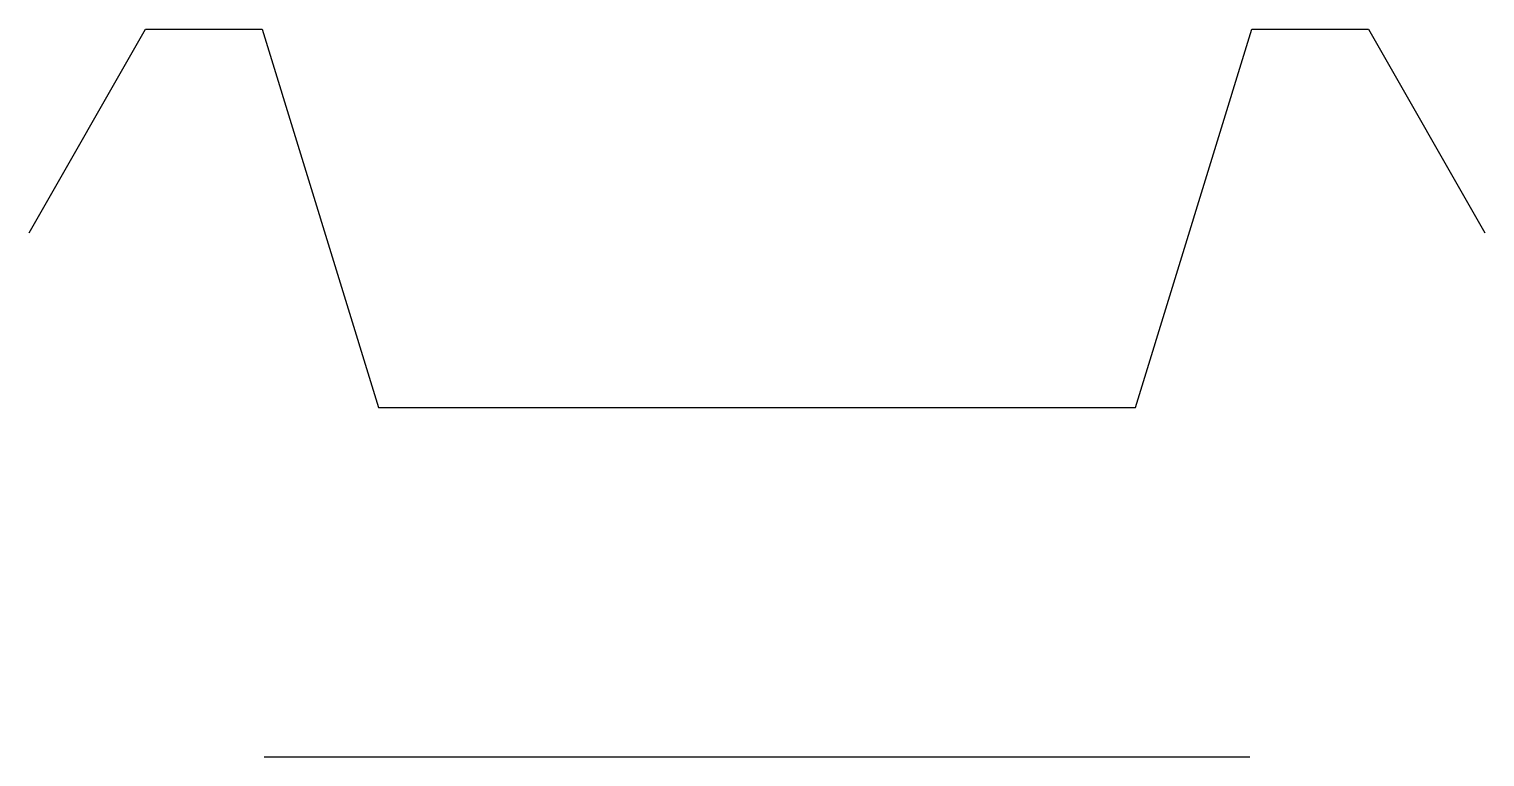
# Model space of a CAD drawing. Extents: x -1 to 6, y 0 to 217.
# Drawn here: x -1.25 to 1.25, y 215.8 to 217.05 of the extents above; entities outside this region: 1.
import ezdxf

# ---------------------------------------------------------------- set-up
doc = ezdxf.new("R2010")
doc.units = 0
doc.layers.add('TEXTLAYER', color=2, linetype='CONTINUOUS')
doc.styles.get("Standard").update_dxf_attribs({"font": 'arial.ttf'})

msp = doc.modelspace()

# ---------------------------------------------------------------- linework, layer by layer
at = {"color": 7}
for p, q in [((-1.25, 216.7), (-1.05, 217.05)), ((-1.05, 217.05), (-0.85, 217.05)), ((-0.85, 217.05), (-0.65, 216.4)), ((0.65, 216.4), (0.85, 217.05)), ((0.85, 217.05), (1.05, 217.05)), ((1.05, 217.05), (1.25, 216.7)), ((-0.65, 216.4), (0.65, 216.4)), ((-0.8465, 215.8), (0.8465, 215.8))]:
    msp.add_line(p, q, dxfattribs=at)

# ---------------------------------------------------------------- texts
at = {"layer": 'TEXTLAYER'}
msp.add_text('Mandeep', height=1, dxfattribs=at).set_placement((0, 0.2))

doc.saveas('drawing.dxf')
